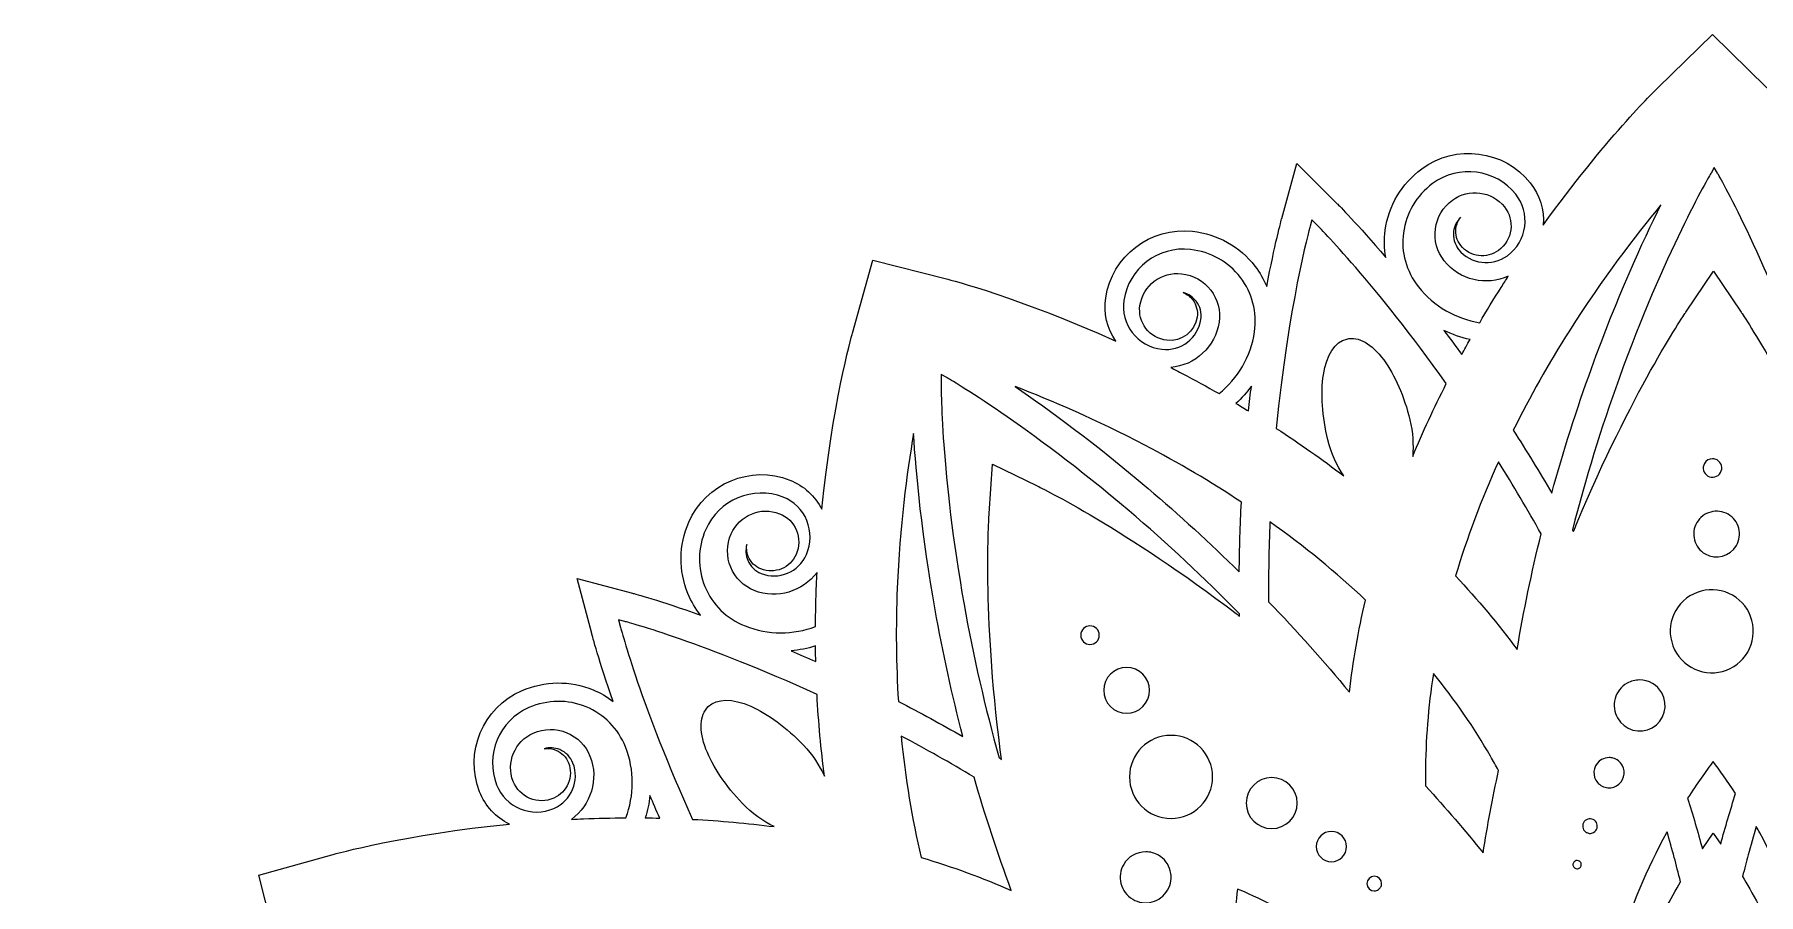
# Model space of a CAD drawing. Header units: millimetres. Extents: x -17 to 2094, y -143 to 314.
# Drawn here: x 1148.1 to 1381.8, y 197.3 to 313.8 of the extents above; entities that cross this region are included whole.
import ezdxf

# ---------------------------------------------------------------- set-up
doc = ezdxf.new("R2010")
doc.units = ezdxf.units.MM
doc.header["$MEASUREMENT"] = 0
doc.layers.add('Layer 6', color=7, linetype='Continuous')

msp = doc.modelspace()

# ---------------------------------------------------------------- linework, layer by layer
at = {"layer": 'Layer 6', "lineweight": 0}
for points, knots in [([(1596.07, 93.78), (1596.07, 93.78), (1596.07, 93.78), (1596.07, 93.78), (1595.72, 94.14), (1588.73, 101.25), (1577.12, 109.56), (1579.29, 109.32), (1581.43, 109.93), (1583.16, 111.3), (1587.62, 114.82), (1588.48, 121.42), (1585.07, 126.01), (1583.03, 128.75), (1580.07, 130.51), (1576.74, 130.95), (1575.59, 131.1), (1574.45, 131.09), (1573.34, 130.92), (1577.51, 134.5), (1579.83, 136.8), (1580, 136.97), (1580, 136.97), (1585.47, 142.45), (1585.47, 142.45), (1585.47, 142.45), (1578.02, 144.49), (1578.02, 144.49), (1577.77, 144.56), (1574.21, 145.53), (1568.15, 146.65), (1569.48, 147.07), (1570.74, 147.73), (1571.88, 148.6), (1574.54, 150.65), (1576.22, 153.65), (1576.62, 157.05), (1577.27, 162.73), (1573.23, 168.02), (1567.61, 168.83), (1565.56, 169.13), (1563.52, 168.67), (1561.83, 167.54), (1567.58, 180.31), (1570.02, 189.74), (1570.14, 190.22), (1570.14, 190.22), (1572.68, 200.18), (1572.68, 200.18), (1572.68, 200.18), (1562.79, 202.96), (1562.79, 202.96), (1562.3, 203.09), (1552.74, 205.75), (1538.6, 207.14), (1540.57, 208.02), (1542.09, 209.61), (1542.9, 211.64), (1545, 216.91), (1542.44, 223.06), (1537.19, 225.33), (1534.06, 226.68), (1530.62, 226.73), (1527.51, 225.44), (1526.36, 224.97), (1525.3, 224.33), (1524.36, 223.55), (1526.28, 228.95), (1527.17, 232.24), (1527.24, 232.48), (1527.24, 232.48), (1529.24, 239.96), (1529.24, 239.96), (1529.24, 239.96), (1521.77, 238.01), (1521.77, 238.01), (1521.52, 237.94), (1518.1, 237.04), (1512.51, 235.07), (1513.32, 236.03), (1513.98, 237.11), (1514.48, 238.3), (1515.76, 241.41), (1515.72, 244.84), (1514.36, 247.98), (1512.09, 253.23), (1505.95, 255.79), (1500.67, 253.68), (1498.71, 252.9), (1497.16, 251.46), (1496.26, 249.58), (1494.86, 263.59), (1492.24, 273.03), (1492.1, 273.52), (1492.1, 273.52), (1489.32, 283.41), (1489.32, 283.41), (1489.32, 283.41), (1479.37, 280.87), (1479.37, 280.87), (1478.88, 280.75), (1469.34, 278.28), (1456.47, 272.46), (1457.67, 274.18), (1458.17, 276.28), (1457.86, 278.4), (1457.05, 284.02), (1451.76, 288.06), (1446.08, 287.4), (1442.68, 287.01), (1439.69, 285.33), (1437.64, 282.66), (1436.85, 281.64), (1436.24, 280.52), (1435.82, 279.34), (1434.76, 285.17), (1433.85, 288.57), (1433.79, 288.82), (1433.79, 288.82), (1431.78, 296.29), (1431.78, 296.29), (1431.78, 296.29), (1426.28, 290.86), (1426.28, 290.86), (1426.28, 290.86), (1426.26, 290.83), (1426.26, 290.83), (1425.55, 290.12), (1423.22, 287.74), (1419.89, 283.87), (1420.05, 284.98), (1420.07, 286.13), (1419.92, 287.28), (1419.47, 290.61), (1417.72, 293.57), (1414.98, 295.6), (1410.38, 299.02), (1403.78, 298.16), (1400.27, 293.7), (1398.95, 292.03), (1398.33, 289.99), (1398.5, 287.9), (1390.26, 299.38), (1383.24, 306.28), (1382.88, 306.63), (1382.88, 306.63), (1375.52, 313.81), (1375.52, 313.81), (1375.52, 313.81), (1368.17, 306.63), (1368.17, 306.63), (1367.81, 306.28), (1360.82, 299.41), (1352.61, 287.99), (1352.76, 290.04), (1352.14, 292.05), (1350.84, 293.7), (1347.32, 298.16), (1340.72, 299.02), (1336.13, 295.6), (1333.39, 293.57), (1331.63, 290.61), (1331.19, 287.28), (1331.03, 286.04), (1331.05, 284.81), (1331.25, 283.61), (1327.38, 288.17), (1324.87, 290.7), (1324.69, 290.88), (1324.69, 290.88), (1319.21, 296.35), (1319.21, 296.35), (1319.21, 296.35), (1317.17, 288.9), (1317.17, 288.9), (1317.11, 288.66), (1316.2, 285.34), (1315.13, 279.66), (1314.73, 280.63), (1314.19, 281.56), (1313.54, 282.42), (1311.49, 285.08), (1308.49, 286.76), (1305.09, 287.15), (1299.41, 287.81), (1294.12, 283.77), (1293.31, 278.15), (1293.01, 276.06), (1293.49, 273.99), (1294.66, 272.27), (1281.77, 278.1), (1272.21, 280.58), (1271.73, 280.7), (1271.73, 280.7), (1261.77, 283.24), (1261.77, 283.24), (1261.77, 283.24), (1258.99, 273.35), (1258.99, 273.35), (1258.85, 272.87), (1256.24, 263.44), (1254.84, 249.48), (1253.93, 251.28), (1252.41, 252.67), (1250.5, 253.44), (1245.23, 255.54), (1239.08, 252.98), (1236.81, 247.73), (1235.46, 244.6), (1235.41, 241.16), (1236.7, 238.05), (1237.13, 236.99), (1237.71, 236.01), (1238.41, 235.14), (1232.83, 237.13), (1229.43, 238.05), (1229.18, 238.11), (1229.18, 238.11), (1221.7, 240.12), (1221.7, 240.12), (1221.7, 240.12), (1223.66, 232.64), (1223.66, 232.64), (1223.72, 232.39), (1224.62, 229), (1226.57, 223.45), (1225.74, 224.08), (1224.83, 224.61), (1223.84, 225.01), (1220.73, 226.3), (1217.3, 226.25), (1214.16, 224.9), (1208.91, 222.63), (1206.35, 216.48), (1208.46, 211.21), (1209.23, 209.27), (1210.65, 207.73), (1212.49, 206.83), (1198.42, 205.44), (1188.91, 202.8), (1188.43, 202.66), (1188.43, 202.66), (1178.54, 199.89), (1178.54, 199.89), (1178.54, 199.89), (1181.08, 189.93), (1181.08, 189.93), (1181.2, 189.44), (1183.65, 179.98), (1189.42, 167.18), (1187.75, 168.26), (1185.76, 168.69), (1183.74, 168.4), (1178.12, 167.58), (1174.08, 162.3), (1174.74, 156.61), (1175.13, 153.22), (1176.81, 150.22), (1179.48, 148.17), (1180.28, 147.55), (1181.15, 147.05), (1182.06, 146.65), (1176.39, 145.61), (1173.09, 144.73), (1172.85, 144.66), (1172.85, 144.66), (1165.37, 142.66), (1165.37, 142.66), (1165.37, 142.66), (1170.8, 137.16), (1170.8, 137.16), (1170.98, 136.98), (1173.55, 134.4), (1178.18, 130.44), (1177.09, 130.59), (1175.98, 130.6), (1174.86, 130.45), (1171.53, 130.01), (1168.57, 128.26), (1166.54, 125.51), (1163.12, 120.92), (1163.98, 114.32), (1168.44, 110.8), (1170.05, 109.54), (1172, 108.92), (1174, 109.02), (1162.55, 100.8), (1155.66, 93.8), (1155.31, 93.44), (1155.31, 93.44), (1148.14, 86.08), (1148.14, 86.08), (1148.14, 86.08), (1155.31, 78.73), (1155.31, 78.73), (1155.66, 78.37), (1162.55, 71.37), (1173.98, 63.16), (1171.98, 63.26), (1170.04, 62.64), (1168.44, 61.38), (1163.98, 57.86), (1163.12, 51.26), (1166.54, 46.67), (1168.57, 43.92), (1171.53, 42.17), (1174.86, 41.73), (1175.75, 41.61), (1176.64, 41.59), (1177.51, 41.67), (1173.3, 38.07), (1170.96, 35.75), (1170.79, 35.57), (1170.79, 35.57), (1165.31, 30.09), (1165.31, 30.09), (1165.31, 30.09), (1172.76, 28.05), (1172.76, 28.05), (1173.02, 27.98), (1176.68, 26.98), (1182.91, 25.84), (1181.78, 25.42), (1180.71, 24.83), (1179.72, 24.07), (1177.06, 22.02), (1175.38, 19.03), (1174.99, 15.63), (1174.33, 9.95), (1178.37, 4.66), (1183.99, 3.85), (1185.97, 3.56), (1187.92, 3.97), (1189.58, 5.01), (1183.81, -7.79), (1181.37, -17.23), (1181.25, -17.71), (1181.25, -17.71), (1178.71, -27.67), (1178.71, -27.67), (1178.71, -27.67), (1188.6, -30.45), (1188.6, -30.45), (1189.09, -30.59), (1198.6, -33.22), (1212.67, -34.62), (1210.86, -35.53), (1209.47, -37.05), (1208.7, -38.96), (1206.6, -44.24), (1209.16, -50.38), (1214.41, -52.65), (1217.54, -54.01), (1220.98, -54.05), (1224.09, -52.77), (1224.84, -52.46), (1225.54, -52.08), (1226.2, -51.64), (1224.43, -56.67), (1223.61, -59.71), (1223.55, -59.94), (1223.55, -59.94), (1221.55, -67.42), (1221.55, -67.42), (1221.55, -67.42), (1229.02, -65.47), (1229.02, -65.47), (1229.29, -65.4), (1233.09, -64.39), (1239.28, -62.17), (1238.39, -63.18), (1237.66, -64.34), (1237.13, -65.62), (1235.84, -68.73), (1235.89, -72.17), (1237.24, -75.3), (1239.51, -80.55), (1245.66, -83.11), (1250.93, -81.01), (1252.76, -80.28), (1254.23, -78.97), (1255.15, -77.29), (1256.55, -91.18), (1259.15, -100.53), (1259.28, -101.01), (1259.28, -101.01), (1262.06, -110.9), (1262.06, -110.9), (1262.06, -110.9), (1272.02, -108.36), (1272.02, -108.36), (1272.51, -108.24), (1282.12, -105.75), (1295.06, -99.88), (1293.91, -101.59), (1293.44, -103.64), (1293.74, -105.72), (1294.55, -111.34), (1299.84, -115.38), (1305.52, -114.73), (1308.92, -114.33), (1311.92, -112.65), (1313.97, -109.99), (1314.44, -109.37), (1314.85, -108.71), (1315.19, -108.03), (1316.16, -113.1), (1316.94, -116.05), (1317, -116.28), (1317, -116.28), (1319.01, -123.75), (1319.01, -123.75), (1319.01, -123.75), (1324.5, -118.32), (1324.5, -118.32), (1324.5, -118.32), (1324.6, -118.23), (1324.6, -118.23), (1325.08, -117.74), (1327.86, -114.93), (1331.92, -110.12), (1331.57, -111.57), (1331.48, -113.08), (1331.69, -114.6), (1332.13, -117.93), (1333.88, -120.89), (1336.63, -122.93), (1341.22, -126.34), (1347.82, -125.48), (1351.34, -121.02), (1352.55, -119.49), (1353.16, -117.63), (1353.13, -115.73), (1361.26, -127.01), (1368.16, -133.78), (1368.51, -134.13), (1368.51, -134.13), (1375.86, -141.3), (1375.86, -141.3), (1375.86, -141.3), (1383.22, -134.13), (1383.22, -134.13), (1383.58, -133.77), (1390.69, -126.78), (1399, -115.17), (1398.82, -117.27), (1399.44, -119.34), (1400.76, -121.02), (1404.28, -125.48), (1410.88, -126.34), (1415.47, -122.93), (1418.22, -120.89), (1419.97, -117.93), (1420.41, -114.6), (1420.52, -113.79), (1420.55, -112.99), (1420.49, -112.2), (1423.81, -116.05), (1425.93, -118.17), (1426.1, -118.34), (1426.1, -118.34), (1431.57, -123.81), (1431.57, -123.81), (1431.57, -123.81), (1433.62, -116.36), (1433.62, -116.36), (1433.69, -116.09), (1434.76, -112.15), (1435.96, -105.48), (1436.37, -107.01), (1437.08, -108.45), (1438.07, -109.74), (1440.12, -112.4), (1443.11, -114.08), (1446.51, -114.48), (1452.19, -115.13), (1457.48, -111.1), (1458.29, -105.47), (1458.57, -103.53), (1458.18, -101.61), (1457.18, -99.97), (1469.86, -105.66), (1479.18, -108.07), (1479.66, -108.19), (1479.66, -108.19), (1489.62, -110.73), (1489.62, -110.73), (1489.62, -110.73), (1492.4, -100.84), (1492.4, -100.84), (1492.53, -100.35), (1495.21, -90.7), (1496.6, -76.46), (1497.48, -78.42), (1499.07, -79.95), (1501.1, -80.76), (1506.38, -82.86), (1512.52, -80.31), (1514.79, -75.05), (1516.15, -71.92), (1516.19, -68.48), (1514.91, -65.37), (1514.56, -64.54), (1514.13, -63.76), (1513.62, -63.04), (1518.46, -64.72), (1521.38, -65.51), (1521.61, -65.57), (1521.61, -65.57), (1529.09, -67.58), (1529.09, -67.58), (1529.09, -67.58), (1527.13, -60.1), (1527.13, -60.1), (1527.06, -59.84), (1526.04, -55.96), (1523.78, -49.67), (1524.9, -50.8), (1526.25, -51.71), (1527.76, -52.34), (1530.87, -53.62), (1534.31, -53.58), (1537.44, -52.22), (1542.69, -49.95), (1545.25, -43.81), (1543.15, -38.53), (1542.41, -36.68), (1541.08, -35.19), (1539.36, -34.28), (1553.19, -32.87), (1562.48, -30.29), (1562.96, -30.16), (1562.96, -30.16), (1572.85, -27.38), (1572.85, -27.38), (1572.85, -27.38), (1570.31, -17.42), (1570.31, -17.42), (1570.18, -16.93), (1567.68, -7.24), (1561.75, 5.79), (1563.51, 4.5), (1565.67, 3.96), (1567.86, 4.28), (1573.48, 5.09), (1577.52, 10.38), (1576.87, 16.06), (1576.47, 19.46), (1574.79, 22.45), (1572.13, 24.5), (1571.31, 25.13), (1570.44, 25.64), (1569.52, 26.04), (1574.7, 27.01), (1577.71, 27.81), (1577.94, 27.88), (1577.94, 27.88), (1585.42, 29.88), (1585.42, 29.88), (1585.42, 29.88), (1579.99, 35.38), (1579.99, 35.38), (1579.8, 35.57), (1577.08, 38.31), (1572.16, 42.49), (1573.64, 42.11), (1575.19, 42.02), (1576.74, 42.22), (1580.07, 42.67), (1583.03, 44.42), (1585.07, 47.16), (1588.48, 51.76), (1587.62, 58.36), (1583.16, 61.87), (1581.56, 63.13), (1579.62, 63.75), (1577.63, 63.66), (1588.93, 71.8), (1595.73, 78.71), (1596.07, 79.07), (1596.07, 79.07), (1603.25, 86.42), (1603.25, 86.42), (1603.25, 86.42), (1596.07, 93.78), (1596.07, 93.78)], [0, 0, 0, 0, 1, 1, 1, 2, 2, 2, 3, 3, 3, 4, 4, 4, 5, 5, 5, 6, 6, 6, 7, 7, 7, 8, 8, 8, 9, 9, 9, 10, 10, 10, 11, 11, 11, 12, 12, 12, 13, 13, 13, 14, 14, 14, 15, 15, 15, 16, 16, 16, 17, 17, 17, 18, 18, 18, 19, 19, 19, 20, 20, 20, 21, 21, 21, 22, 22, 22, 23, 23, 23, 24, 24, 24, 25, 25, 25, 26, 26, 26, 27, 27, 27, 28, 28, 28, 29, 29, 29, 30, 30, 30, 31, 31, 31, 32, 32, 32, 33, 33, 33, 34, 34, 34, 35, 35, 35, 36, 36, 36, 37, 37, 37, 38, 38, 38, 39, 39, 39, 40, 40, 40, 41, 41, 41, 42, 42, 42, 43, 43, 43, 44, 44, 44, 45, 45, 45, 46, 46, 46, 47, 47, 47, 48, 48, 48, 49, 49, 49, 50, 50, 50, 51, 51, 51, 52, 52, 52, 53, 53, 53, 54, 54, 54, 55, 55, 55, 56, 56, 56, 57, 57, 57, 58, 58, 58, 59, 59, 59, 60, 60, 60, 61, 61, 61, 62, 62, 62, 63, 63, 63, 64, 64, 64, 65, 65, 65, 66, 66, 66, 67, 67, 67, 68, 68, 68, 69, 69, 69, 70, 70, 70, 71, 71, 71, 72, 72, 72, 73, 73, 73, 74, 74, 74, 75, 75, 75, 76, 76, 76, 77, 77, 77, 78, 78, 78, 79, 79, 79, 80, 80, 80, 81, 81, 81, 82, 82, 82, 83, 83, 83, 84, 84, 84, 85, 85, 85, 86, 86, 86, 87, 87, 87, 88, 88, 88, 89, 89, 89, 90, 90, 90, 91, 91, 91, 92, 92, 92, 93, 93, 93, 94, 94, 94, 95, 95, 95, 96, 96, 96, 97, 97, 97, 98, 98, 98, 99, 99, 99, 100, 100, 100, 101, 101, 101, 102, 102, 102, 103, 103, 103, 104, 104, 104, 105, 105, 105, 106, 106, 106, 107, 107, 107, 108, 108, 108, 109, 109, 109, 110, 110, 110, 111, 111, 111, 112, 112, 112, 113, 113, 113, 114, 114, 114, 115, 115, 115, 116, 116, 116, 117, 117, 117, 118, 118, 118, 119, 119, 119, 120, 120, 120, 121, 121, 121, 122, 122, 122, 123, 123, 123, 124, 124, 124, 125, 125, 125, 126, 126, 126, 127, 127, 127, 128, 128, 128, 129, 129, 129, 130, 130, 130, 131, 131, 131, 132, 132, 132, 133, 133, 133, 134, 134, 134, 135, 135, 135, 136, 136, 136, 137, 137, 137, 138, 138, 138, 139, 139, 139, 140, 140, 140, 141, 141, 141, 142, 142, 142, 143, 143, 143, 144, 144, 144, 145, 145, 145, 146, 146, 146, 147, 147, 147, 148, 148, 148, 149, 149, 149, 150, 150, 150, 151, 151, 151, 152, 152, 152, 153, 153, 153, 154, 154, 154, 155, 155, 155, 156, 156, 156, 157, 157, 157, 158, 158, 158, 159, 159, 159, 160, 160, 160, 161, 161, 161, 162, 162, 162, 163, 163, 163, 164, 164, 164, 165, 165, 165, 166, 166, 166, 167, 167, 167, 168, 168, 168, 169, 169, 169, 170, 170, 170, 171, 171, 171, 172, 172, 172, 173, 173, 173, 174, 174, 174, 175, 175, 175, 176, 176, 176, 177, 177, 177, 178, 178, 178, 179, 179, 179, 180, 180, 180, 181, 181, 181, 182, 182, 182, 183, 183, 183, 184, 184, 184, 185, 185, 185, 186, 186, 186, 187, 187, 187, 188, 188, 188, 189, 189, 189, 190, 190, 190, 191, 191, 191, 192, 192, 192, 193, 193, 193, 194, 194, 194, 195, 195, 195, 195]), ([(1333.66, 286.95), (1334.01, 289.61), (1335.42, 291.97), (1337.61, 293.6), (1341.14, 296.22), (1346.19, 295.57), (1348.88, 292.16), (1349.87, 290.91), (1350.3, 289.36), (1350.09, 287.8), (1349.88, 286.22), (1349.05, 284.81), (1347.74, 283.84), (1345.68, 282.31), (1342.72, 282.69), (1341.14, 284.69), (1340.59, 285.39), (1340.35, 286.26), (1340.46, 287.14), (1340.56, 287.86), (1340.89, 288.52), (1341.41, 289.04), (1341.07, 288.61), (1340.86, 288.1), (1340.78, 287.54), (1340.67, 286.71), (1340.9, 285.88), (1341.42, 285.22), (1342.65, 283.66), (1344.95, 283.36), (1346.55, 284.55), (1347.47, 285.24), (1348.06, 286.23), (1348.2, 287.35), (1348.35, 288.46), (1348.05, 289.57), (1347.35, 290.45), (1345.66, 292.59), (1342.51, 293), (1340.31, 291.37), (1339.02, 290.42), (1338.2, 289.03), (1337.99, 287.47), (1337.79, 285.92), (1338.21, 284.38), (1339.19, 283.14), (1341.26, 280.51), (1344.9, 279.72), (1347.87, 281.05), (1347.55, 280.56), (1347.23, 280.05), (1346.9, 279.54), (1345.9, 277.97), (1344.93, 276.37), (1343.99, 274.76), (1340.8, 275.29), (1337.8, 276.93), (1335.69, 279.62), (1334.03, 281.72), (1333.31, 284.33), (1333.66, 286.95)], [0, 0, 0, 0, 1, 1, 1, 2, 2, 2, 3, 3, 3, 4, 4, 4, 5, 5, 5, 6, 6, 6, 7, 7, 7, 8, 8, 8, 9, 9, 9, 10, 10, 10, 11, 11, 11, 12, 12, 12, 13, 13, 13, 14, 14, 14, 15, 15, 15, 16, 16, 16, 17, 17, 17, 18, 18, 18, 19, 19, 19, 20, 20, 20, 20]), ([(1375.78, 295.79), (1375.78, 295.79), (1376.23, 295.02), (1376.23, 295.02), (1376.48, 294.58), (1382.5, 284.08), (1388.59, 267.04), (1390.88, 260.63), (1392.9, 254.04), (1394.58, 247.44), (1394.52, 247.33), (1394.46, 247.21), (1394.39, 247.1), (1394.31, 247.3), (1394.23, 247.49), (1394.15, 247.69), (1386.92, 265.01), (1379.73, 275.74), (1379.43, 276.19), (1379.43, 276.19), (1375.68, 281.75), (1375.68, 281.75), (1375.68, 281.75), (1371.93, 276.19), (1371.93, 276.19), (1371.62, 275.74), (1364.43, 265.01), (1357.21, 247.69), (1357.04, 247.29), (1356.87, 246.88), (1356.7, 246.45), (1356.65, 246.53), (1356.61, 246.61), (1356.57, 246.69), (1358.33, 253.6), (1360.45, 260.5), (1362.88, 267.21), (1369.03, 284.19), (1375.08, 294.6), (1375.34, 295.04), (1375.34, 295.04), (1375.78, 295.79), (1375.78, 295.79)], [0, 0, 0, 0, 1, 1, 1, 2, 2, 2, 3, 3, 3, 4, 4, 4, 5, 5, 5, 6, 6, 6, 7, 7, 7, 8, 8, 8, 9, 9, 9, 10, 10, 10, 11, 11, 11, 12, 12, 12, 13, 13, 13, 14, 14, 14, 14]), ([(1368.55, 290.72), (1366.1, 285.79), (1362.63, 278.21), (1359.14, 268.56), (1357.13, 263.04), (1355.33, 257.36), (1353.76, 251.66), (1352.09, 254.52), (1350.34, 257.38), (1348.55, 260.18), (1350.78, 264.7), (1353.34, 269.24), (1356.16, 273.68), (1360.63, 280.74), (1365.09, 286.55), (1368.55, 290.72)], [0, 0, 0, 0, 1, 1, 1, 2, 2, 2, 3, 3, 3, 4, 4, 4, 5, 5, 5, 5]), ([(1321.01, 287.85), (1321.01, 287.85), (1321.24, 288.69), (1321.24, 288.69), (1321.24, 288.69), (1321.88, 288.06), (1321.88, 288.06), (1322.2, 287.73), (1329.89, 280.01), (1339.47, 266.5), (1337.81, 263.24), (1336.29, 259.95), (1334.91, 256.65), (1335.03, 258.22), (1334.95, 259.9), (1334.54, 261.59), (1333.76, 264.78), (1332.5, 267.66), (1331, 269.71), (1329.36, 271.93), (1327.58, 272.94), (1325.97, 272.55), (1324.37, 272.16), (1323.25, 270.44), (1322.82, 267.71), (1322.43, 265.2), (1322.64, 262.06), (1323.42, 258.87), (1323.87, 257.05), (1324.66, 255.42), (1325.57, 254.01), (1322.65, 256.23), (1319.6, 258.38), (1316.43, 260.44), (1318.04, 276.91), (1320.89, 287.4), (1321.01, 287.85)], [0, 0, 0, 0, 1, 1, 1, 2, 2, 2, 3, 3, 3, 4, 4, 4, 5, 5, 5, 6, 6, 6, 7, 7, 7, 8, 8, 8, 9, 9, 9, 10, 10, 10, 11, 11, 11, 12, 12, 12, 12]), ([(1307.55, 279.17), (1306.59, 280.42), (1305.18, 281.21), (1303.59, 281.4), (1300.87, 281.71), (1298.34, 279.78), (1297.95, 277.09), (1297.79, 275.97), (1298.08, 274.86), (1298.76, 273.97), (1299.45, 273.07), (1300.46, 272.51), (1301.6, 272.38), (1303.58, 272.15), (1305.42, 273.56), (1305.7, 275.52), (1305.82, 276.35), (1305.61, 277.18), (1305.1, 277.85), (1304.76, 278.29), (1304.31, 278.63), (1303.8, 278.83), (1304.51, 278.64), (1305.13, 278.24), (1305.58, 277.66), (1306.11, 276.96), (1306.34, 276.08), (1306.21, 275.19), (1305.85, 272.68), (1303.47, 270.87), (1300.92, 271.16), (1299.3, 271.35), (1297.88, 272.15), (1296.91, 273.41), (1295.95, 274.66), (1295.54, 276.22), (1295.77, 277.79), (1296.4, 282.1), (1300.45, 285.19), (1304.81, 284.68), (1307.53, 284.37), (1309.93, 283.02), (1311.56, 280.9), (1313.18, 278.8), (1313.85, 276.18), (1313.47, 273.53), (1312.98, 270.13), (1311.19, 267.2), (1308.67, 265.15), (1307.03, 266.08), (1305.37, 266.99), (1303.69, 267.87), (1303.17, 268.14), (1302.65, 268.41), (1302.13, 268.68), (1305.4, 268.98), (1308.19, 271.5), (1308.68, 274.83), (1308.9, 276.39), (1308.5, 277.94), (1307.55, 279.17)], [0, 0, 0, 0, 1, 1, 1, 2, 2, 2, 3, 3, 3, 4, 4, 4, 5, 5, 5, 6, 6, 6, 7, 7, 7, 8, 8, 8, 9, 9, 9, 10, 10, 10, 11, 11, 11, 12, 12, 12, 13, 13, 13, 14, 14, 14, 15, 15, 15, 16, 16, 16, 17, 17, 17, 18, 18, 18, 19, 19, 19, 20, 20, 20, 20]), ([(1342.68, 272.48), (1342.29, 271.8), (1341.92, 271.13), (1341.55, 270.45), (1340.73, 271.58), (1339.92, 272.67), (1339.14, 273.71), (1340.26, 273.17), (1341.44, 272.75), (1342.68, 272.48)], [0, 0, 0, 0, 1, 1, 1, 2, 2, 2, 3, 3, 3, 3]), ([(1270.99, 266.89), (1270.99, 266.89), (1271, 267.76), (1271, 267.76), (1271, 267.76), (1271.77, 267.32), (1271.77, 267.32), (1272.21, 267.06), (1282.68, 260.98), (1296.47, 249.27), (1301.64, 244.87), (1306.67, 240.18), (1311.43, 235.32), (1311.43, 235.22), (1311.43, 235.12), (1311.43, 235.02), (1311.29, 235.13), (1311.15, 235.23), (1311.01, 235.34), (1296.08, 246.74), (1284.5, 252.42), (1284.02, 252.66), (1284.02, 252.66), (1277.99, 255.6), (1277.99, 255.6), (1277.99, 255.6), (1277.52, 248.91), (1277.52, 248.91), (1277.48, 248.37), (1276.62, 235.48), (1279.02, 216.87), (1279.08, 216.45), (1279.13, 216.03), (1279.19, 215.59), (1279.09, 215.66), (1278.98, 215.73), (1278.87, 215.79), (1276.96, 222.61), (1275.36, 229.6), (1274.12, 236.56), (1270.96, 254.34), (1270.99, 266.38), (1270.99, 266.89)], [0, 0, 0, 0, 1, 1, 1, 2, 2, 2, 3, 3, 3, 4, 4, 4, 5, 5, 5, 6, 6, 6, 7, 7, 7, 8, 8, 8, 9, 9, 9, 10, 10, 10, 11, 11, 11, 12, 12, 12, 13, 13, 13, 14, 14, 14, 14]), ([(1298.61, 258.17), (1303.18, 255.77), (1307.58, 253.18), (1311.69, 250.45), (1311.53, 247.31), (1311.44, 244.13), (1311.41, 240.99), (1307.43, 244.91), (1303.28, 248.71), (1299.05, 252.3), (1291.9, 258.38), (1285.64, 262.96), (1281.04, 266.1), (1285.95, 264.22), (1292.02, 261.62), (1298.61, 258.17)], [0, 0, 0, 0, 1, 1, 1, 2, 2, 2, 3, 3, 3, 4, 4, 4, 5, 5, 5, 5]), ([(1312.67, 262.8), (1312.1, 263.15), (1311.53, 263.49), (1310.95, 263.83), (1311.73, 264.54), (1312.44, 265.32), (1313.05, 266.15), (1312.92, 265.07), (1312.79, 263.95), (1312.67, 262.8)], [0, 0, 0, 0, 1, 1, 1, 2, 2, 2, 3, 3, 3, 3]), ([(1265.06, 238.8), (1265.06, 238.8), (1265.06, 238.8), (1265.06, 238.8), (1265.41, 247.15), (1266.36, 254.41), (1267.27, 259.75), (1267.61, 254.26), (1268.4, 245.96), (1270.2, 235.86), (1271.22, 230.13), (1272.48, 224.36), (1273.96, 218.69), (1271.09, 220.33), (1268.15, 221.93), (1265.21, 223.45), (1264.9, 228.45), (1264.85, 233.62), (1265.06, 238.8)], [0, 0, 0, 0, 1, 1, 1, 2, 2, 2, 3, 3, 3, 4, 4, 4, 5, 5, 5, 6, 6, 6, 6]), ([(1346.53, 255.93), (1348.54, 252.71), (1350.49, 249.43), (1352.32, 246.14), (1351.03, 240.92), (1349.94, 235.66), (1349.07, 230.48), (1346.54, 233.9), (1343.74, 237.25), (1340.72, 240.44), (1342.25, 245.57), (1344.2, 250.77), (1346.53, 255.93)], [0, 0, 0, 0, 1, 1, 1, 2, 2, 2, 3, 3, 3, 4, 4, 4, 4]), ([(1374.45, 255.7), (1374.45, 255.7), (1374.45, 255.7), (1374.45, 255.7), (1374.68, 256.09), (1375.1, 256.33), (1375.55, 256.33), (1375.76, 256.33), (1375.98, 256.27), (1376.17, 256.16), (1376.46, 256), (1376.67, 255.72), (1376.76, 255.4), (1376.84, 255.07), (1376.8, 254.74), (1376.63, 254.45), (1376.46, 254.15), (1376.19, 253.95), (1375.87, 253.86), (1375.54, 253.77), (1375.2, 253.82), (1374.91, 253.98), (1374.62, 254.15), (1374.42, 254.42), (1374.33, 254.75), (1374.24, 255.07), (1374.29, 255.41), (1374.45, 255.7)], [0, 0, 0, 0, 1, 1, 1, 2, 2, 2, 3, 3, 3, 4, 4, 4, 5, 5, 5, 6, 6, 6, 7, 7, 7, 8, 8, 8, 9, 9, 9, 9]), ([(1239.1, 246.74), (1240.84, 250.77), (1245.54, 252.73), (1249.58, 251.12), (1251.06, 250.53), (1252.21, 249.41), (1252.81, 247.95), (1253.41, 246.48), (1253.39, 244.84), (1252.75, 243.35), (1251.73, 240.99), (1248.98, 239.84), (1246.61, 240.78), (1245.78, 241.12), (1245.13, 241.75), (1244.8, 242.57), (1244.52, 243.24), (1244.47, 243.98), (1244.67, 244.69), (1244.59, 244.15), (1244.66, 243.59), (1244.87, 243.08), (1245.19, 242.3), (1245.8, 241.7), (1246.59, 241.39), (1248.43, 240.65), (1250.57, 241.54), (1251.36, 243.37), (1251.81, 244.42), (1251.83, 245.58), (1251.4, 246.62), (1250.97, 247.66), (1250.15, 248.46), (1249.1, 248.88), (1246.58, 249.89), (1243.64, 248.67), (1242.55, 246.15), (1241.91, 244.69), (1241.89, 243.07), (1242.5, 241.62), (1243.09, 240.17), (1244.23, 239.05), (1245.69, 238.47), (1248.77, 237.24), (1252.27, 238.34), (1254.19, 240.92), (1254.17, 240.37), (1254.14, 239.81), (1254.12, 239.25), (1254.04, 237.37), (1253.99, 235.48), (1253.98, 233.59), (1250.97, 232.47), (1247.58, 232.41), (1244.43, 233.67), (1241.94, 234.66), (1240.01, 236.55), (1239, 239), (1237.97, 241.48), (1238.01, 244.23), (1239.1, 246.74)], [0, 0, 0, 0, 1, 1, 1, 2, 2, 2, 3, 3, 3, 4, 4, 4, 5, 5, 5, 6, 6, 6, 7, 7, 7, 8, 8, 8, 9, 9, 9, 10, 10, 10, 11, 11, 11, 12, 12, 12, 13, 13, 13, 14, 14, 14, 15, 15, 15, 16, 16, 16, 17, 17, 17, 18, 18, 18, 19, 19, 19, 20, 20, 20, 20]), ([(1326.33, 224.71), (1322.9, 228.87), (1319.22, 232.98), (1315.39, 236.96), (1315.36, 240.55), (1315.41, 244.19), (1315.56, 247.79), (1320.23, 244.46), (1324.58, 240.89), (1328.52, 237.17), (1327.54, 233.01), (1326.8, 228.83), (1326.33, 224.71)], [0, 0, 0, 0, 1, 1, 1, 2, 2, 2, 3, 3, 3, 4, 4, 4, 4]), ([(1375.3, 249.11), (1375.3, 249.11), (1375.3, 249.11), (1375.3, 249.11), (1376.1, 249.33), (1376.94, 249.22), (1377.65, 248.8), (1378.37, 248.39), (1378.88, 247.72), (1379.1, 246.92), (1379.31, 246.12), (1379.2, 245.28), (1378.79, 244.57), (1377.93, 243.09), (1376.03, 242.58), (1374.55, 243.43), (1373.83, 243.84), (1373.32, 244.51), (1373.11, 245.32), (1372.89, 246.12), (1373, 246.95), (1373.41, 247.67), (1373.83, 248.39), (1374.5, 248.9), (1375.3, 249.11)], [0, 0, 0, 0, 1, 1, 1, 2, 2, 2, 3, 3, 3, 4, 4, 4, 5, 5, 5, 6, 6, 6, 7, 7, 7, 8, 8, 8, 8]), ([(1373.99, 238.39), (1375.43, 238.77), (1376.97, 238.57), (1378.26, 237.83), (1379.56, 237.08), (1380.49, 235.86), (1380.88, 234.41), (1381.27, 232.95), (1381.07, 231.44), (1380.32, 230.14), (1379.57, 228.84), (1378.35, 227.91), (1376.9, 227.52), (1375.45, 227.13), (1373.93, 227.33), (1372.63, 228.08), (1371.33, 228.83), (1370.4, 230.04), (1370.01, 231.5), (1369.62, 232.95), (1369.82, 234.47), (1370.57, 235.77), (1371.32, 237.07), (1372.53, 238), (1373.99, 238.39)], [0, 0, 0, 0, 1, 1, 1, 2, 2, 2, 3, 3, 3, 4, 4, 4, 5, 5, 5, 6, 6, 6, 7, 7, 7, 8, 8, 8, 8]), ([(1228.15, 234.27), (1228.6, 234.15), (1239.12, 231.3), (1254.19, 224.38), (1254.39, 220.64), (1254.72, 216.95), (1255.19, 213.34), (1254.5, 214.79), (1253.58, 216.24), (1252.35, 217.53), (1250.08, 219.9), (1247.55, 221.77), (1245.22, 222.79), (1242.69, 223.89), (1240.64, 223.88), (1239.45, 222.74), (1238.26, 221.6), (1238.15, 219.55), (1239.14, 216.97), (1240.06, 214.6), (1241.81, 211.99), (1244.08, 209.62), (1245.38, 208.26), (1246.87, 207.24), (1248.37, 206.48), (1244.75, 206.94), (1241.06, 207.27), (1237.32, 207.47), (1230.43, 222.61), (1227.63, 233.2), (1227.51, 233.65), (1227.51, 233.65), (1227.29, 234.5), (1227.29, 234.5), (1227.29, 234.5), (1228.15, 234.27), (1228.15, 234.27)], [0, 0, 0, 0, 1, 1, 1, 2, 2, 2, 3, 3, 3, 4, 4, 4, 5, 5, 5, 6, 6, 6, 7, 7, 7, 8, 8, 8, 9, 9, 9, 10, 10, 10, 11, 11, 11, 12, 12, 12, 12]), ([(1291.18, 231.16), (1290.49, 231.16), (1289.93, 231.73), (1289.93, 232.42), (1289.93, 233.12), (1290.49, 233.68), (1291.18, 233.68), (1291.88, 233.68), (1292.44, 233.12), (1292.44, 232.42), (1292.44, 231.73), (1291.88, 231.16), (1291.18, 231.16)], [0, 0, 0, 0, 1, 1, 1, 2, 2, 2, 3, 3, 3, 4, 4, 4, 4]), ([(1253.99, 230.96), (1253.99, 230.25), (1254, 229.54), (1254.02, 228.84), (1252.88, 229.35), (1251.76, 229.84), (1250.67, 230.31), (1251.79, 230.41), (1252.9, 230.62), (1253.99, 230.96)], [0, 0, 0, 0, 1, 1, 1, 2, 2, 2, 3, 3, 3, 3]), ([(1296.15, 221.84), (1294.43, 221.84), (1293.04, 223.24), (1293.04, 224.95), (1293.04, 226.66), (1294.43, 228.05), (1296.15, 228.05), (1297.86, 228.05), (1299.25, 226.66), (1299.25, 224.95), (1299.25, 223.24), (1297.86, 221.84), (1296.15, 221.84)], [0, 0, 0, 0, 1, 1, 1, 2, 2, 2, 3, 3, 3, 4, 4, 4, 4]), ([(1345.47, 216.01), (1345.83, 215.4), (1346.19, 214.75), (1346.55, 214.09), (1345.73, 210.32), (1345.02, 206.57), (1344.46, 202.92), (1342.01, 205.97), (1339.39, 209.02), (1336.66, 211.99), (1336.65, 212.6), (1336.65, 213.18), (1336.65, 213.74), (1336.65, 218.14), (1337.01, 222.68), (1337.72, 227.25), (1340.65, 223.63), (1343.25, 219.85), (1345.47, 216.01)], [0, 0, 0, 0, 1, 1, 1, 2, 2, 2, 3, 3, 3, 4, 4, 4, 5, 5, 5, 6, 6, 6, 6]), ([(1367.37, 219.89), (1365.72, 218.95), (1363.6, 219.54), (1362.67, 221.2), (1362.21, 222), (1362.1, 222.93), (1362.34, 223.82), (1362.59, 224.71), (1363.17, 225.45), (1363.97, 225.9), (1364.49, 226.2), (1365.07, 226.35), (1365.66, 226.35), (1366.91, 226.35), (1368.06, 225.68), (1368.68, 224.6), (1369.61, 222.94), (1369.03, 220.83), (1367.37, 219.89)], [0, 0, 0, 0, 1, 1, 1, 2, 2, 2, 3, 3, 3, 4, 4, 4, 5, 5, 5, 6, 6, 6, 6]), ([(1223.42, 216.02), (1222.84, 217.48), (1221.72, 218.62), (1220.27, 219.21), (1218.82, 219.82), (1217.21, 219.8), (1215.74, 219.16), (1213.23, 218.07), (1212, 215.13), (1213.01, 212.61), (1213.43, 211.56), (1214.23, 210.74), (1215.27, 210.31), (1216.31, 209.88), (1217.47, 209.89), (1218.52, 210.35), (1220.35, 211.14), (1221.24, 213.28), (1220.51, 215.12), (1220.19, 215.91), (1219.59, 216.52), (1218.81, 216.84), (1218.3, 217.05), (1217.75, 217.12), (1217.2, 217.04), (1217.91, 217.23), (1218.65, 217.19), (1219.32, 216.91), (1220.14, 216.57), (1220.78, 215.93), (1221.11, 215.1), (1222.05, 212.73), (1220.9, 209.98), (1218.54, 208.96), (1217.05, 208.32), (1215.41, 208.29), (1213.94, 208.9), (1212.48, 209.5), (1211.36, 210.65), (1210.77, 212.13), (1209.16, 216.17), (1211.12, 220.87), (1215.15, 222.61), (1217.66, 223.7), (1220.41, 223.73), (1222.89, 222.71), (1225.34, 221.7), (1227.23, 219.77), (1228.23, 217.28), (1229.49, 214.11), (1229.42, 210.69), (1228.28, 207.67), (1226.36, 207.66), (1224.44, 207.62), (1222.53, 207.54), (1221.98, 207.51), (1221.44, 207.49), (1220.9, 207.46), (1223.53, 209.37), (1224.66, 212.91), (1223.42, 216.02)], [0, 0, 0, 0, 1, 1, 1, 2, 2, 2, 3, 3, 3, 4, 4, 4, 5, 5, 5, 6, 6, 6, 7, 7, 7, 8, 8, 8, 9, 9, 9, 10, 10, 10, 11, 11, 11, 12, 12, 12, 13, 13, 13, 14, 14, 14, 15, 15, 15, 16, 16, 16, 17, 17, 17, 18, 18, 18, 19, 19, 19, 20, 20, 20, 20]), ([(1268.31, 202.3), (1267.06, 207.54), (1266.15, 213.06), (1265.59, 218.76), (1268.93, 216.98), (1272.25, 215.12), (1275.47, 213.19), (1276.97, 207.97), (1278.67, 202.82), (1280.52, 197.84), (1276.62, 199.55), (1272.53, 201.04), (1268.31, 202.3)], [0, 0, 0, 0, 1, 1, 1, 2, 2, 2, 3, 3, 3, 4, 4, 4, 4]), ([(1302.16, 207.59), (1299.05, 207.59), (1296.53, 210.11), (1296.53, 213.22), (1296.53, 216.32), (1299.05, 218.85), (1302.16, 218.85), (1305.26, 218.85), (1307.79, 216.32), (1307.79, 213.22), (1307.79, 210.11), (1305.26, 207.59), (1302.16, 207.59)], [0, 0, 0, 0, 1, 1, 1, 2, 2, 2, 3, 3, 3, 4, 4, 4, 4]), ([(1363.3, 214.79), (1363.86, 213.81), (1363.51, 212.56), (1362.53, 212), (1362.06, 211.73), (1361.5, 211.66), (1360.98, 211.81), (1360.45, 211.96), (1360.01, 212.3), (1359.74, 212.77), (1359.18, 213.76), (1359.53, 215.01), (1360.51, 215.57), (1360.82, 215.74), (1361.17, 215.83), (1361.52, 215.83), (1361.7, 215.83), (1361.89, 215.81), (1362.07, 215.76), (1362.6, 215.61), (1363.04, 215.27), (1363.3, 214.79)], [0, 0, 0, 0, 1, 1, 1, 2, 2, 2, 3, 3, 3, 4, 4, 4, 5, 5, 5, 6, 6, 6, 7, 7, 7, 7]), ([(1376.65, 204.12), (1376.65, 204.12), (1375.63, 205.59), (1375.63, 205.59), (1375.63, 205.59), (1374.17, 203.48), (1374.17, 203.48), (1373.56, 205.74), (1372.89, 208.05), (1372.17, 210.36), (1373.43, 212.28), (1374.67, 214.01), (1375.63, 215.31), (1376.48, 214.16), (1377.56, 212.66), (1378.68, 210.98), (1377.95, 208.69), (1377.27, 206.38), (1376.65, 204.12)], [0, 0, 0, 0, 1, 1, 1, 2, 2, 2, 3, 3, 3, 4, 4, 4, 5, 5, 5, 6, 6, 6, 6]), ([(1315.8, 213.12), (1317.71, 213.12), (1319.26, 211.57), (1319.26, 209.67), (1319.26, 207.76), (1317.71, 206.22), (1315.8, 206.22), (1313.9, 206.22), (1312.35, 207.76), (1312.35, 209.67), (1312.35, 211.57), (1313.9, 213.12), (1315.8, 213.12)], [0, 0, 0, 0, 1, 1, 1, 2, 2, 2, 3, 3, 3, 4, 4, 4, 4]), ([(1232.87, 207.64), (1232.22, 207.65), (1231.57, 207.66), (1230.91, 207.67), (1231.22, 208.65), (1231.44, 209.66), (1231.55, 210.68), (1231.97, 209.69), (1232.41, 208.67), (1232.87, 207.64)], [0, 0, 0, 0, 1, 1, 1, 2, 2, 2, 3, 3, 3, 3]), ([(1321.85, 203.78), (1321.85, 204.91), (1322.77, 205.83), (1323.9, 205.83), (1325.03, 205.83), (1325.95, 204.91), (1325.95, 203.78), (1325.95, 202.65), (1325.03, 201.73), (1323.9, 201.73), (1322.77, 201.73), (1321.85, 202.65), (1321.85, 203.78)], [0, 0, 0, 0, 1, 1, 1, 2, 2, 2, 3, 3, 3, 4, 4, 4, 4]), ([(1359.81, 207.04), (1359.94, 206.81), (1359.97, 206.54), (1359.9, 206.29), (1359.83, 206.03), (1359.66, 205.82), (1359.43, 205.69), (1359.25, 205.58), (1359.04, 205.54), (1358.83, 205.57), (1358.7, 205.62), (1358.57, 205.66), (1358.43, 205.7), (1358.29, 205.79), (1358.16, 205.91), (1358.08, 206.06), (1357.95, 206.29), (1357.92, 206.56), (1357.99, 206.82), (1358.06, 207.07), (1358.22, 207.29), (1358.45, 207.42), (1358.93, 207.69), (1359.54, 207.52), (1359.81, 207.04)], [0, 0, 0, 0, 1, 1, 1, 2, 2, 2, 3, 3, 3, 4, 4, 4, 5, 5, 5, 6, 6, 6, 7, 7, 7, 8, 8, 8, 8]), ([(1370.36, 202.3), (1370.63, 201.3), (1370.9, 200.21), (1371.21, 198.99), (1370.01, 196.97), (1368.27, 193.79), (1366.54, 189.75), (1363.77, 183.27), (1360.46, 173.17), (1360.45, 161.89), (1360.19, 165.11), (1360.06, 168.4), (1360.06, 171.69), (1360.06, 171.69), (1360.06, 171.87), (1360.06, 171.87), (1360.1, 173.21), (1360.16, 174.63), (1360.24, 176.34), (1360.6, 181.04), (1361.51, 185.82), (1362.93, 190.55), (1364.47, 195.64), (1366.62, 200.72), (1369.32, 205.65), (1369.34, 205.7), (1369.37, 205.74), (1369.39, 205.78), (1369.73, 204.62), (1370.05, 203.45), (1370.36, 202.3)], [0, 0, 0, 0, 1, 1, 1, 2, 2, 2, 3, 3, 3, 4, 4, 4, 5, 5, 5, 6, 6, 6, 7, 7, 7, 8, 8, 8, 9, 9, 9, 10, 10, 10, 10]), ([(1388.32, 190.55), (1390.23, 184.24), (1391.2, 177.89), (1391.2, 171.69), (1391.2, 168.4), (1391.07, 165.11), (1390.81, 161.89), (1390.8, 173.17), (1387.49, 183.27), (1384.71, 189.75), (1382.73, 194.39), (1380.73, 197.9), (1379.61, 199.71), (1379.9, 200.82), (1380.14, 201.76), (1380.38, 202.65), (1380.72, 203.91), (1381.09, 205.2), (1381.47, 206.49), (1381.63, 206.21), (1381.79, 205.93), (1381.94, 205.65), (1384.64, 200.72), (1386.79, 195.64), (1388.32, 190.55)], [0, 0, 0, 0, 1, 1, 1, 2, 2, 2, 3, 3, 3, 4, 4, 4, 5, 5, 5, 6, 6, 6, 7, 7, 7, 8, 8, 8, 8]), ([(1296.97, 196.65), (1296.18, 197.11), (1295.61, 197.86), (1295.38, 198.76), (1295.15, 199.65), (1295.28, 200.58), (1295.75, 201.37), (1295.75, 201.37), (1295.75, 201.37), (1295.75, 201.37), (1296.36, 202.42), (1297.51, 203.07), (1298.73, 203.07), (1299.34, 203.07), (1299.95, 202.91), (1300.47, 202.6), (1301.27, 202.13), (1301.83, 201.38), (1302.06, 200.49), (1302.3, 199.59), (1302.17, 198.66), (1301.7, 197.87), (1301.23, 197.08), (1300.48, 196.51), (1299.59, 196.28), (1298.69, 196.05), (1297.76, 196.18), (1296.97, 196.65)], [0, 0, 0, 0, 1, 1, 1, 2, 2, 2, 3, 3, 3, 4, 4, 4, 5, 5, 5, 6, 6, 6, 7, 7, 7, 8, 8, 8, 9, 9, 9, 9]), ([(1356.65, 201.49), (1356.7, 201.63), (1356.79, 201.75), (1356.92, 201.82), (1357, 201.87), (1357.09, 201.89), (1357.19, 201.89), (1357.19, 201.89), (1357.2, 201.89), (1357.2, 201.89), (1357.31, 201.86), (1357.42, 201.82), (1357.52, 201.79), (1357.59, 201.74), (1357.64, 201.68), (1357.68, 201.61), (1357.75, 201.48), (1357.77, 201.34), (1357.73, 201.19), (1357.69, 201.04), (1357.6, 200.93), (1357.47, 200.85), (1357.34, 200.78), (1357.19, 200.76), (1357.04, 200.8), (1356.9, 200.84), (1356.78, 200.93), (1356.71, 201.06), (1356.63, 201.2), (1356.61, 201.34), (1356.65, 201.49)], [0, 0, 0, 0, 1, 1, 1, 2, 2, 2, 3, 3, 3, 4, 4, 4, 5, 5, 5, 6, 6, 6, 7, 7, 7, 8, 8, 8, 9, 9, 9, 10, 10, 10, 10]), ([(1328.71, 198.76), (1328.71, 199.31), (1329.16, 199.75), (1329.71, 199.75), (1330.26, 199.75), (1330.7, 199.31), (1330.7, 198.76), (1330.7, 198.59), (1330.66, 198.42), (1330.57, 198.27), (1330.47, 198.17), (1330.38, 198.07), (1330.29, 197.96), (1330.12, 197.83), (1329.92, 197.76), (1329.71, 197.76), (1329.16, 197.76), (1328.71, 198.21), (1328.71, 198.76)], [0, 0, 0, 0, 1, 1, 1, 2, 2, 2, 3, 3, 3, 4, 4, 4, 5, 5, 5, 6, 6, 6, 6]), ([(1315.9, 195.85), (1316.42, 193.49), (1316.98, 191.15), (1317.58, 188.89), (1317.58, 188.89), (1316.03, 189.62), (1316.03, 189.62), (1316.03, 189.62), (1315.82, 187.07), (1315.82, 187.07), (1314.15, 188.74), (1312.42, 190.41), (1310.65, 192.05), (1310.78, 194.33), (1310.98, 196.43), (1311.17, 198.03), (1312.45, 197.48), (1314.12, 196.73), (1315.9, 195.85)], [0, 0, 0, 0, 1, 1, 1, 2, 2, 2, 3, 3, 3, 4, 4, 4, 5, 5, 5, 6, 6, 6, 6])]:
    msp.add_open_spline(points, degree=3, knots=knots, dxfattribs=at)

doc.saveas('drawing.dxf')
